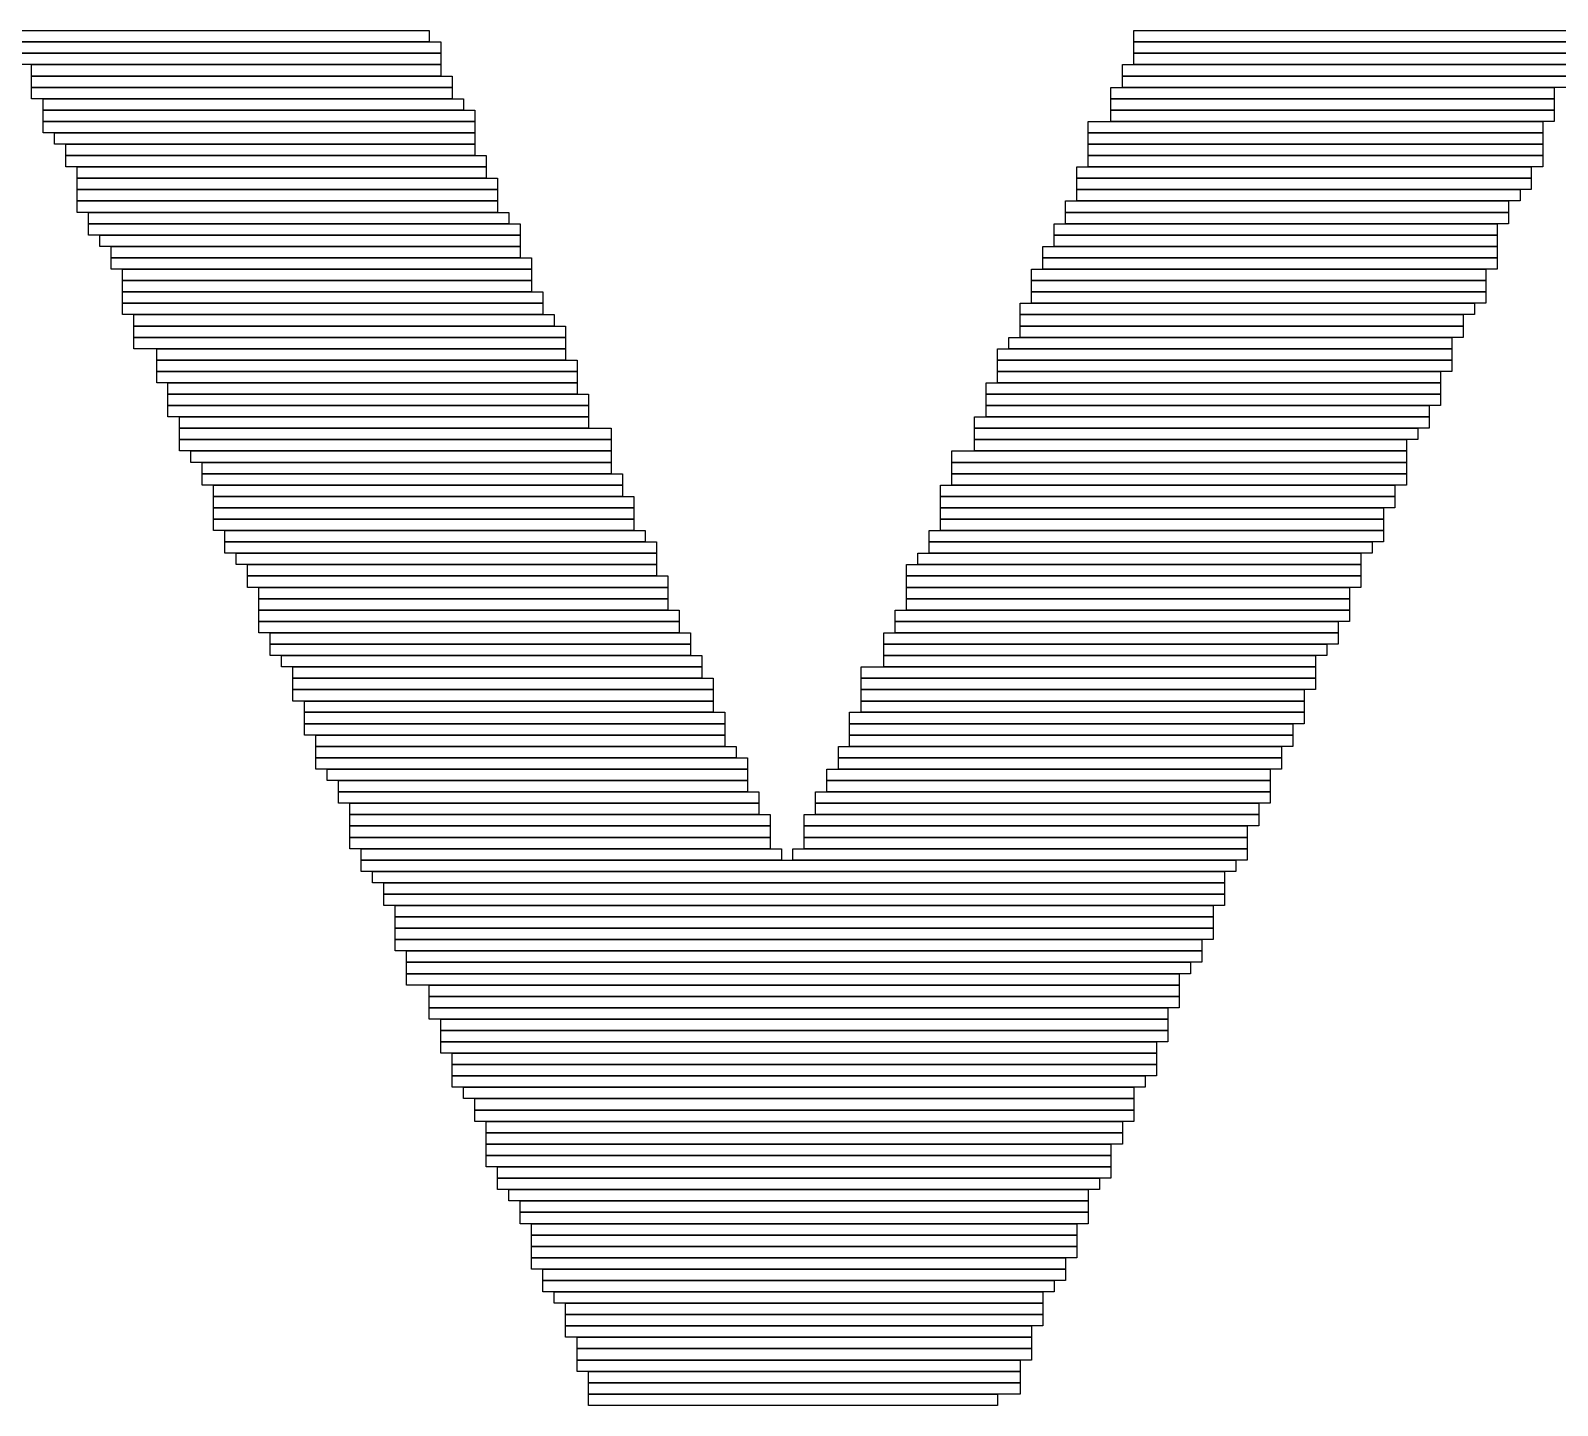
# Model space of a CAD drawing. Header units: inches. Extents: x -22 to 5433, y -38 to 5417.
# Drawn here: x 16.52 to 23.24, y -33.85 to -27.8 of the extents above; entities that cross this region are included whole.
import ezdxf

# ---------------------------------------------------------------- set-up
doc = ezdxf.new("R2010")
doc.units = ezdxf.units.IN
doc.layers.add('Bottom Overlay', color=54, linetype='Continuous')

msp = doc.modelspace()

# ---------------------------------------------------------------- linework, layer by layer
at = {"layer": 'Bottom Overlay'}
for p, q in [((16.4723, -27.7988), (18.2724, -27.7988)), ((18.2724, -27.7988), (18.2724, -27.8488)), ((21.3724, -27.8488), (21.3724, -27.7988)), ((21.3724, -27.7988), (23.3224, -27.7988)), ((18.2724, -27.8488), (16.4723, -27.8488)), ((16.4723, -27.8488), (18.3224, -27.8488)), ((18.3224, -27.8488), (18.3224, -27.8989)), ((23.3224, -27.8488), (21.3724, -27.8488)), ((21.3724, -27.8989), (21.3724, -27.8488)), ((21.3724, -27.8488), (23.3224, -27.8488)), ((16.4723, -27.8989), (18.3224, -27.8989)), ((18.3224, -27.8989), (16.4723, -27.8989)), ((18.3224, -27.9489), (16.4723, -27.9489)), ((16.5223, -27.9989), (16.5223, -27.9489)), ((16.5223, -27.9489), (18.3224, -27.9489)), ((18.3224, -27.8989), (18.3224, -27.9489)), ((18.3224, -27.9489), (18.3224, -27.9989)), ((21.3224, -27.9989), (21.3224, -27.9489)), ((21.3224, -27.9489), (23.3224, -27.9489)), ((23.3224, -27.8989), (21.3724, -27.8989)), ((21.3724, -27.9489), (21.3724, -27.8989)), ((21.3724, -27.8989), (23.3224, -27.8989)), ((23.3224, -27.9489), (21.3724, -27.9489)), ((18.3224, -27.9989), (16.5223, -27.9989)), ((16.5223, -28.049), (16.5223, -27.9989)), ((16.5223, -27.9989), (18.3725, -27.9989)), ((18.3725, -27.9989), (18.3725, -28.049)), ((23.3224, -27.9989), (21.3224, -27.9989)), ((21.3224, -28.049), (21.3224, -27.9989)), ((21.3224, -27.9989), (23.3224, -27.9989)), ((18.3725, -28.049), (16.5223, -28.049)), ((16.5223, -28.0987), (16.5223, -28.049)), ((16.5223, -28.049), (18.3725, -28.049)), ((18.3725, -28.049), (18.3725, -28.0987)), ((21.2724, -28.0987), (21.2724, -28.049)), ((21.2724, -28.049), (23.2223, -28.049)), ((23.3224, -28.049), (21.3224, -28.049)), ((23.2223, -28.049), (23.2223, -28.0987)), ((18.3725, -28.0987), (16.5223, -28.0987)), ((16.5724, -28.1488), (16.5724, -28.0987)), ((16.5724, -28.0987), (18.4225, -28.0987)), ((18.4225, -28.1488), (16.5724, -28.1488)), ((16.5724, -28.1988), (16.5724, -28.1488)), ((16.5724, -28.1488), (18.4723, -28.1488)), ((18.4225, -28.0987), (18.4225, -28.1488)), ((18.4723, -28.1488), (18.4723, -28.1988)), ((21.2724, -28.1488), (21.2724, -28.0987)), ((21.2724, -28.0987), (23.2223, -28.0987)), ((23.2223, -28.0987), (21.2724, -28.0987)), ((21.2724, -28.1988), (21.2724, -28.1488)), ((21.2724, -28.1488), (23.2223, -28.1488)), ((23.2223, -28.1488), (21.2724, -28.1488)), ((23.2223, -28.0987), (23.2223, -28.1488)), ((23.2223, -28.1488), (23.2223, -28.1988)), ((16.5724, -28.2489), (16.5724, -28.1988)), ((16.5724, -28.1988), (18.4723, -28.1988)), ((18.4723, -28.1988), (16.5724, -28.1988)), ((18.4723, -28.1988), (18.4723, -28.2489)), ((21.1723, -28.2489), (21.1723, -28.1988)), ((21.1723, -28.1988), (23.1723, -28.1988)), ((23.2223, -28.1988), (21.2724, -28.1988)), ((23.1723, -28.1988), (23.1723, -28.2489)), ((18.4723, -28.2489), (16.5724, -28.2489)), ((16.6224, -28.2989), (16.6224, -28.2489)), ((16.6224, -28.2489), (18.4723, -28.2489)), ((18.4723, -28.2489), (18.4723, -28.2989)), ((23.1723, -28.2489), (21.1723, -28.2489)), ((21.1723, -28.2989), (21.1723, -28.2489)), ((21.1723, -28.2489), (23.1723, -28.2489)), ((23.1723, -28.2489), (23.1723, -28.2989)), ((18.4723, -28.2989), (16.6224, -28.2989)), ((16.6724, -28.3489), (16.6724, -28.2989)), ((16.6724, -28.2989), (18.4723, -28.2989)), ((18.4723, -28.3489), (16.6724, -28.3489)), ((16.6724, -28.399), (16.6724, -28.3489)), ((16.6724, -28.3489), (18.5223, -28.3489)), ((18.4723, -28.2989), (18.4723, -28.3489)), ((18.5223, -28.3489), (18.5223, -28.399)), ((23.1723, -28.2989), (21.1723, -28.2989)), ((21.1723, -28.3489), (21.1723, -28.2989)), ((21.1723, -28.2989), (23.1723, -28.2989)), ((23.1723, -28.3489), (21.1723, -28.3489)), ((21.1723, -28.399), (21.1723, -28.3489)), ((21.1723, -28.3489), (23.1723, -28.3489)), ((23.1723, -28.2989), (23.1723, -28.3489)), ((23.1723, -28.3489), (23.1723, -28.399)), ((18.5223, -28.399), (16.6724, -28.399)), ((16.7225, -28.4488), (16.7225, -28.399)), ((16.7225, -28.399), (18.5223, -28.399)), ((18.5223, -28.399), (18.5223, -28.4488)), ((21.1223, -28.4488), (21.1223, -28.399)), ((21.1223, -28.399), (23.1223, -28.399)), ((23.1723, -28.399), (21.1723, -28.399)), ((23.1223, -28.399), (23.1223, -28.4488)), ((18.5223, -28.4488), (16.7225, -28.4488)), ((16.7225, -28.4988), (16.7225, -28.4488)), ((16.7225, -28.4488), (18.5724, -28.4488)), ((18.5724, -28.4488), (18.5724, -28.4988)), ((23.1223, -28.4488), (21.1223, -28.4488)), ((21.1223, -28.4988), (21.1223, -28.4488)), ((21.1223, -28.4488), (23.1223, -28.4488)), ((23.1223, -28.4488), (23.1223, -28.4988)), ((18.5724, -28.4988), (16.7225, -28.4988)), ((16.7225, -28.5488), (16.7225, -28.4988)), ((16.7225, -28.4988), (18.5724, -28.4988)), ((18.5724, -28.5488), (16.7225, -28.5488)), ((16.7225, -28.5989), (16.7225, -28.5488)), ((16.7225, -28.5488), (18.5724, -28.5488)), ((18.5724, -28.4988), (18.5724, -28.5488)), ((18.5724, -28.5488), (18.5724, -28.5989)), ((21.0725, -28.5989), (21.0725, -28.5488)), ((21.0725, -28.5488), (23.0224, -28.5488)), ((23.1223, -28.4988), (21.1223, -28.4988)), ((21.1223, -28.5488), (21.1223, -28.4988)), ((21.1223, -28.4988), (23.0725, -28.4988)), ((23.0725, -28.5488), (21.1223, -28.5488)), ((23.0224, -28.5488), (23.0224, -28.5989)), ((23.0725, -28.4988), (23.0725, -28.5488)), ((18.5724, -28.5989), (16.7225, -28.5989)), ((16.7723, -28.6489), (16.7723, -28.5989)), ((16.7723, -28.5989), (18.6224, -28.5989)), ((18.6224, -28.5989), (18.6224, -28.6489)), ((23.0224, -28.5989), (21.0725, -28.5989)), ((21.0725, -28.6489), (21.0725, -28.5989)), ((21.0725, -28.5989), (23.0224, -28.5989)), ((23.0224, -28.5989), (23.0224, -28.6489)), ((18.6224, -28.6489), (16.7723, -28.6489)), ((16.7723, -28.699), (16.7723, -28.6489)), ((16.7723, -28.6489), (18.6724, -28.6489)), ((18.6724, -28.6489), (18.6724, -28.699)), ((21.0224, -28.699), (21.0224, -28.6489)), ((21.0224, -28.6489), (22.9724, -28.6489)), ((23.0224, -28.6489), (21.0725, -28.6489)), ((22.9724, -28.6489), (22.9724, -28.699)), ((18.6724, -28.699), (16.7723, -28.699)), ((16.8223, -28.749), (16.8223, -28.699)), ((16.8223, -28.699), (18.6724, -28.699)), ((18.6724, -28.749), (16.8223, -28.749)), ((16.8723, -28.7988), (16.8723, -28.749)), ((16.8723, -28.749), (18.6724, -28.749)), ((18.6724, -28.699), (18.6724, -28.749)), ((18.6724, -28.749), (18.6724, -28.7988)), ((20.9724, -28.7988), (20.9724, -28.749)), ((20.9724, -28.749), (22.9724, -28.749)), ((21.0224, -28.749), (21.0224, -28.699)), ((21.0224, -28.699), (22.9724, -28.699)), ((22.9724, -28.699), (21.0224, -28.699)), ((22.9724, -28.749), (21.0224, -28.749)), ((22.9724, -28.699), (22.9724, -28.749)), ((22.9724, -28.749), (22.9724, -28.7988)), ((18.6724, -28.7988), (16.8723, -28.7988)), ((16.8723, -28.8488), (16.8723, -28.7988)), ((16.8723, -28.7988), (18.7225, -28.7988)), ((18.7225, -28.7988), (18.7225, -28.8488)), ((22.9724, -28.7988), (20.9724, -28.7988)), ((20.9724, -28.8488), (20.9724, -28.7988)), ((20.9724, -28.7988), (22.9724, -28.7988)), ((22.9724, -28.7988), (22.9724, -28.8488)), ((18.7225, -28.8488), (16.8723, -28.8488)), ((16.9224, -28.8988), (16.9224, -28.8488)), ((16.9224, -28.8488), (18.7225, -28.8488)), ((18.7225, -28.8488), (18.7225, -28.8988)), ((20.9224, -28.8988), (20.9224, -28.8488)), ((20.9224, -28.8488), (22.9224, -28.8488)), ((22.9724, -28.8488), (20.9724, -28.8488)), ((22.9224, -28.8488), (22.9224, -28.8988)), ((18.7225, -28.8988), (16.9224, -28.8988)), ((16.9224, -28.9489), (16.9224, -28.8988)), ((16.9224, -28.8988), (18.7225, -28.8988)), ((18.7225, -28.9489), (16.9224, -28.9489)), ((16.9224, -28.9989), (16.9224, -28.9489)), ((16.9224, -28.9489), (18.7725, -28.9489)), ((18.7225, -28.8988), (18.7225, -28.9489)), ((18.7725, -28.9489), (18.7725, -28.9989)), ((20.9224, -28.9489), (20.9224, -28.8988)), ((20.9224, -28.8988), (22.9224, -28.8988)), ((22.9224, -28.8988), (20.9224, -28.8988)), ((22.9224, -28.9489), (20.9224, -28.9489)), ((20.9224, -28.9989), (20.9224, -28.9489)), ((20.9224, -28.9489), (22.9224, -28.9489)), ((22.9224, -28.8988), (22.9224, -28.9489)), ((22.9224, -28.9489), (22.9224, -28.9989)), ((18.7725, -28.9989), (16.9224, -28.9989)), ((16.9224, -29.049), (16.9224, -28.9989)), ((16.9224, -28.9989), (18.7725, -28.9989)), ((18.7725, -28.9989), (18.7725, -29.049)), ((20.8723, -29.049), (20.8723, -28.9989)), ((20.8723, -28.9989), (22.8723, -28.9989)), ((22.9224, -28.9989), (20.9224, -28.9989)), ((22.8723, -28.9989), (22.8723, -29.049)), ((18.7725, -29.049), (16.9224, -29.049)), ((16.9724, -29.099), (16.9724, -29.049)), ((16.9724, -29.049), (18.8223, -29.049)), ((18.8223, -29.049), (18.8223, -29.099)), ((22.8723, -29.049), (20.8723, -29.049)), ((20.8723, -29.099), (20.8723, -29.049)), ((20.8723, -29.049), (22.8223, -29.049)), ((22.8223, -29.049), (22.8223, -29.099)), ((16.9724, -29.1488), (16.9724, -29.099)), ((16.9724, -29.099), (18.8723, -29.099)), ((18.8223, -29.099), (16.9724, -29.099)), ((18.8723, -29.1488), (16.9724, -29.1488)), ((16.9724, -29.1988), (16.9724, -29.1488)), ((16.9724, -29.1488), (18.8723, -29.1488)), ((18.8723, -29.099), (18.8723, -29.1488)), ((18.8723, -29.1488), (18.8723, -29.1988)), ((20.8223, -29.1988), (20.8223, -29.1488)), ((20.8223, -29.1488), (22.7725, -29.1488)), ((22.8223, -29.099), (20.8723, -29.099)), ((20.8723, -29.1488), (20.8723, -29.099)), ((20.8723, -29.099), (22.8223, -29.099)), ((22.8223, -29.1488), (20.8723, -29.1488)), ((22.7725, -29.1488), (22.7725, -29.1988)), ((22.8223, -29.099), (22.8223, -29.1488)), ((18.8723, -29.1988), (16.9724, -29.1988)), ((17.0725, -29.2489), (17.0725, -29.1988)), ((17.0725, -29.1988), (18.8723, -29.1988)), ((18.8723, -29.1988), (18.8723, -29.2489)), ((20.7725, -29.2489), (20.7725, -29.1988)), ((20.7725, -29.1988), (22.7725, -29.1988)), ((22.7725, -29.1988), (20.8223, -29.1988)), ((22.7725, -29.1988), (22.7725, -29.2489)), ((17.0725, -29.2989), (17.0725, -29.2489)), ((17.0725, -29.2489), (18.9224, -29.2489)), ((18.8723, -29.2489), (17.0725, -29.2489)), ((18.9224, -29.2989), (17.0725, -29.2989)), ((17.0725, -29.3489), (17.0725, -29.2989)), ((17.0725, -29.2989), (18.9224, -29.2989)), ((18.9224, -29.2489), (18.9224, -29.2989)), ((18.9224, -29.2989), (18.9224, -29.3489)), ((20.7725, -29.2989), (20.7725, -29.2489)), ((20.7725, -29.2489), (22.7725, -29.2489)), ((22.7725, -29.2489), (20.7725, -29.2489)), ((22.7725, -29.2989), (20.7725, -29.2989)), ((20.7725, -29.3489), (20.7725, -29.2989)), ((20.7725, -29.2989), (22.7225, -29.2989)), ((22.7225, -29.2989), (22.7225, -29.3489)), ((22.7725, -29.2489), (22.7725, -29.2989)), ((18.9224, -29.3489), (17.0725, -29.3489)), ((17.1223, -29.399), (17.1223, -29.3489)), ((17.1223, -29.3489), (18.9224, -29.3489)), ((18.9224, -29.3489), (18.9224, -29.399)), ((20.7225, -29.399), (20.7225, -29.3489)), ((20.7225, -29.3489), (22.7225, -29.3489)), ((22.7225, -29.3489), (20.7725, -29.3489)), ((22.7225, -29.3489), (22.7225, -29.399)), ((17.1223, -29.4488), (17.1223, -29.399)), ((17.1223, -29.399), (18.9724, -29.399)), ((18.9224, -29.399), (17.1223, -29.399)), ((18.9724, -29.399), (18.9724, -29.4488)), ((22.7225, -29.399), (20.7225, -29.399)), ((20.7225, -29.4488), (20.7225, -29.399)), ((20.7225, -29.399), (22.7225, -29.399)), ((22.7225, -29.399), (22.7225, -29.4488)), ((18.9724, -29.4488), (17.1223, -29.4488)), ((17.1223, -29.4988), (17.1223, -29.4488)), ((17.1223, -29.4488), (18.9724, -29.4488)), ((18.9724, -29.4988), (17.1223, -29.4988)), ((17.1723, -29.5488), (17.1723, -29.4988)), ((17.1723, -29.4988), (18.9724, -29.4988)), ((18.9724, -29.4488), (18.9724, -29.4988)), ((18.9724, -29.4988), (18.9724, -29.5488)), ((20.6724, -29.5488), (20.6724, -29.4988)), ((20.6724, -29.4988), (22.6724, -29.4988)), ((22.7225, -29.4488), (20.7225, -29.4488)), ((20.7225, -29.4988), (20.7225, -29.4488)), ((20.7225, -29.4488), (22.6724, -29.4488)), ((22.6724, -29.4988), (20.7225, -29.4988)), ((22.6724, -29.4488), (22.6724, -29.4988)), ((22.6724, -29.4988), (22.6724, -29.5488)), ((18.9724, -29.5488), (17.1723, -29.5488)), ((17.1723, -29.5989), (17.1723, -29.5488)), ((17.1723, -29.5488), (19.0725, -29.5488)), ((19.0725, -29.5488), (19.0725, -29.5989)), ((22.6724, -29.5488), (20.6724, -29.5488)), ((20.6724, -29.5989), (20.6724, -29.5488)), ((20.6724, -29.5488), (22.6224, -29.5488)), ((22.6224, -29.5488), (22.6224, -29.5989)), ((17.1723, -29.6489), (17.1723, -29.5989)), ((17.1723, -29.5989), (19.0725, -29.5989)), ((19.0725, -29.5989), (17.1723, -29.5989)), ((19.0725, -29.5989), (19.0725, -29.6489)), ((20.6724, -29.6489), (20.6724, -29.5989)), ((20.6724, -29.5989), (22.5723, -29.5989)), ((22.6224, -29.5989), (20.6724, -29.5989)), ((22.5723, -29.5989), (22.5723, -29.6489)), ((19.0725, -29.6489), (17.1723, -29.6489)), ((17.2223, -29.6989), (17.2223, -29.6489)), ((17.2223, -29.6489), (19.0725, -29.6489)), ((19.0725, -29.6989), (17.2223, -29.6989)), ((17.2724, -29.749), (17.2724, -29.6989)), ((17.2724, -29.6989), (19.0725, -29.6989)), ((19.0725, -29.6489), (19.0725, -29.6989)), ((19.0725, -29.6989), (19.0725, -29.749)), ((20.5723, -29.6989), (20.5723, -29.6489)), ((20.5723, -29.6489), (22.5723, -29.6489)), ((22.5723, -29.6989), (20.5723, -29.6989)), ((20.5723, -29.749), (20.5723, -29.6989)), ((20.5723, -29.6989), (22.5723, -29.6989)), ((22.5723, -29.6489), (20.6724, -29.6489)), ((22.5723, -29.6489), (22.5723, -29.6989)), ((22.5723, -29.6989), (22.5723, -29.749)), ((17.2724, -29.7988), (17.2724, -29.749)), ((17.2724, -29.749), (19.1223, -29.749)), ((19.0725, -29.749), (17.2724, -29.749)), ((19.1223, -29.749), (19.1223, -29.7988)), ((20.5723, -29.7988), (20.5723, -29.749)), ((20.5723, -29.749), (22.5723, -29.749)), ((22.5723, -29.749), (20.5723, -29.749)), ((22.5723, -29.749), (22.5723, -29.7988)), ((19.1223, -29.7988), (17.2724, -29.7988)), ((17.3224, -29.8488), (17.3224, -29.7988)), ((17.3224, -29.7988), (19.1223, -29.7988)), ((19.1223, -29.7988), (19.1223, -29.8488)), ((20.5223, -29.8488), (20.5223, -29.7988)), ((20.5223, -29.7988), (22.5223, -29.7988)), ((22.5723, -29.7988), (20.5723, -29.7988)), ((22.5223, -29.7988), (22.5223, -29.8488)), ((19.1223, -29.8488), (17.3224, -29.8488)), ((17.3224, -29.8988), (17.3224, -29.8488)), ((17.3224, -29.8488), (19.1723, -29.8488)), ((17.3224, -29.9489), (17.3224, -29.8988)), ((17.3224, -29.8988), (19.1723, -29.8988)), ((19.1723, -29.8988), (17.3224, -29.8988)), ((19.1723, -29.8488), (19.1723, -29.8988)), ((19.1723, -29.8988), (19.1723, -29.9489)), ((20.5223, -29.8988), (20.5223, -29.8488)), ((20.5223, -29.8488), (22.5223, -29.8488)), ((22.5223, -29.8488), (20.5223, -29.8488)), ((22.5223, -29.8988), (20.5223, -29.8988)), ((20.5223, -29.9489), (20.5223, -29.8988)), ((20.5223, -29.8988), (22.4723, -29.8988)), ((22.4723, -29.8988), (22.4723, -29.9489)), ((22.5223, -29.8488), (22.5223, -29.8988)), ((19.1723, -29.9489), (17.3224, -29.9489)), ((17.3224, -29.9989), (17.3224, -29.9489)), ((17.3224, -29.9489), (19.1723, -29.9489)), ((19.1723, -29.9489), (19.1723, -29.9989)), ((22.4723, -29.9489), (20.5223, -29.9489)), ((20.5223, -29.9989), (20.5223, -29.9489)), ((20.5223, -29.9489), (22.4723, -29.9489)), ((22.4723, -29.9489), (22.4723, -29.9989)), ((19.1723, -29.9989), (17.3224, -29.9989)), ((17.3725, -30.049), (17.3725, -29.9989)), ((17.3725, -29.9989), (19.2223, -29.9989)), ((19.2223, -29.9989), (19.2223, -30.049)), ((20.4723, -30.049), (20.4723, -29.9989)), ((20.4723, -29.9989), (22.4723, -29.9989)), ((22.4723, -29.9989), (20.5223, -29.9989)), ((22.4723, -29.9989), (22.4723, -30.049)), ((19.2223, -30.049), (17.3725, -30.049)), ((17.3725, -30.099), (17.3725, -30.049)), ((17.3725, -30.049), (19.2724, -30.049)), ((19.2724, -30.099), (17.3725, -30.099)), ((17.4225, -30.1488), (17.4225, -30.099)), ((17.4225, -30.099), (19.2724, -30.099)), ((19.2724, -30.049), (19.2724, -30.099)), ((19.2724, -30.099), (19.2724, -30.1488)), ((20.4225, -30.1488), (20.4225, -30.099)), ((20.4225, -30.099), (22.3724, -30.099)), ((22.4723, -30.049), (20.4723, -30.049)), ((20.4723, -30.099), (20.4723, -30.049)), ((20.4723, -30.049), (22.4225, -30.049)), ((22.4225, -30.099), (20.4723, -30.099)), ((22.3724, -30.099), (22.3724, -30.1488)), ((22.4225, -30.049), (22.4225, -30.099)), ((19.2724, -30.1488), (17.4225, -30.1488)), ((17.4723, -30.1988), (17.4723, -30.1488)), ((17.4723, -30.1488), (19.2724, -30.1488)), ((19.2724, -30.1488), (19.2724, -30.1988)), ((20.3725, -30.1988), (20.3725, -30.1488)), ((20.3725, -30.1488), (22.3724, -30.1488)), ((22.3724, -30.1488), (20.4225, -30.1488)), ((22.3724, -30.1488), (22.3724, -30.1988)), ((19.2724, -30.1988), (17.4723, -30.1988)), ((17.4723, -30.2489), (17.4723, -30.1988)), ((17.4723, -30.1988), (19.3224, -30.1988)), ((19.3224, -30.1988), (19.3224, -30.2489)), ((20.3725, -30.2489), (20.3725, -30.1988)), ((20.3725, -30.1988), (22.3724, -30.1988)), ((22.3724, -30.1988), (20.3725, -30.1988)), ((22.3724, -30.1988), (22.3724, -30.2489)), ((19.3224, -30.2489), (17.4723, -30.2489)), ((17.5223, -30.2989), (17.5223, -30.2489)), ((17.5223, -30.2489), (19.3224, -30.2489)), ((17.5223, -30.3489), (17.5223, -30.2989)), ((17.5223, -30.2989), (19.3224, -30.2989)), ((19.3224, -30.2989), (17.5223, -30.2989)), ((19.3224, -30.2489), (19.3224, -30.2989)), ((19.3224, -30.2989), (19.3224, -30.3489)), ((22.3724, -30.2489), (20.3725, -30.2489)), ((20.3725, -30.2989), (20.3725, -30.2489)), ((20.3725, -30.2489), (22.3224, -30.2489)), ((22.3224, -30.2989), (20.3725, -30.2989)), ((20.3725, -30.3489), (20.3725, -30.2989)), ((20.3725, -30.2989), (22.3224, -30.2989)), ((22.3224, -30.2489), (22.3224, -30.2989)), ((22.3224, -30.2989), (22.3224, -30.3489)), ((19.3224, -30.3489), (17.5223, -30.3489)), ((17.5223, -30.399), (17.5223, -30.3489)), ((17.5223, -30.3489), (19.3725, -30.3489)), ((19.3725, -30.3489), (19.3725, -30.399)), ((20.3224, -30.399), (20.3224, -30.3489)), ((20.3224, -30.3489), (22.3224, -30.3489)), ((22.3224, -30.3489), (20.3725, -30.3489)), ((22.3224, -30.3489), (22.3224, -30.399)), ((19.3725, -30.399), (17.5223, -30.399)), ((17.5223, -30.4488), (17.5223, -30.399)), ((17.5223, -30.399), (19.3725, -30.399)), ((19.3725, -30.399), (19.3725, -30.4488)), ((22.3224, -30.399), (20.3224, -30.399)), ((20.3224, -30.4488), (20.3224, -30.399)), ((20.3224, -30.399), (22.2724, -30.399)), ((22.2724, -30.399), (22.2724, -30.4488)), ((19.3725, -30.4488), (17.5223, -30.4488)), ((17.5724, -30.4988), (17.5724, -30.4488)), ((17.5724, -30.4488), (19.4225, -30.4488)), ((19.4225, -30.4988), (17.5724, -30.4988)), ((17.5724, -30.5488), (17.5724, -30.4988)), ((17.5724, -30.4988), (19.4225, -30.4988)), ((19.4225, -30.4488), (19.4225, -30.4988)), ((19.4225, -30.4988), (19.4225, -30.5488)), ((20.2724, -30.4988), (20.2724, -30.4488)), ((20.2724, -30.4488), (22.2724, -30.4488)), ((22.2724, -30.4988), (20.2724, -30.4988)), ((20.2724, -30.5488), (20.2724, -30.4988)), ((20.2724, -30.4988), (22.2223, -30.4988)), ((22.2724, -30.4488), (20.3224, -30.4488)), ((22.2223, -30.4988), (22.2223, -30.5488)), ((22.2724, -30.4488), (22.2724, -30.4988)), ((19.4225, -30.5488), (17.5724, -30.5488)), ((17.6224, -30.5989), (17.6224, -30.5488)), ((17.6224, -30.5488), (19.4723, -30.5488)), ((19.4723, -30.5488), (19.4723, -30.5989)), ((20.2724, -30.5989), (20.2724, -30.5488)), ((20.2724, -30.5488), (22.1723, -30.5488)), ((22.2223, -30.5488), (20.2724, -30.5488)), ((22.1723, -30.5488), (22.1723, -30.5989)), ((19.4723, -30.5989), (17.6224, -30.5989)), ((17.6724, -30.6489), (17.6724, -30.5989)), ((17.6724, -30.5989), (19.4723, -30.5989)), ((19.4723, -30.5989), (19.4723, -30.6489)), ((20.1723, -30.6489), (20.1723, -30.5989)), ((20.1723, -30.5989), (22.1723, -30.5989)), ((22.1723, -30.5989), (20.2724, -30.5989)), ((22.1723, -30.5989), (22.1723, -30.6489)), ((19.4723, -30.6489), (17.6724, -30.6489)), ((17.6724, -30.6989), (17.6724, -30.6489)), ((17.6724, -30.6489), (19.5223, -30.6489)), ((19.5223, -30.6989), (17.6724, -30.6989)), ((17.6724, -30.749), (17.6724, -30.6989)), ((17.6724, -30.6989), (19.5223, -30.6989)), ((19.5223, -30.6489), (19.5223, -30.6989)), ((19.5223, -30.6989), (19.5223, -30.749)), ((20.1723, -30.6989), (20.1723, -30.6489)), ((20.1723, -30.6489), (22.1723, -30.6489)), ((22.1723, -30.6489), (20.1723, -30.6489)), ((22.1723, -30.6989), (20.1723, -30.6989)), ((20.1723, -30.749), (20.1723, -30.6989)), ((20.1723, -30.6989), (22.1223, -30.6989)), ((22.1223, -30.6989), (22.1223, -30.749)), ((22.1723, -30.6489), (22.1723, -30.6989)), ((19.5223, -30.749), (17.6724, -30.749)), ((17.7225, -30.7988), (17.7225, -30.749)), ((17.7225, -30.749), (19.5223, -30.749)), ((19.5223, -30.749), (19.5223, -30.7988)), ((22.1223, -30.749), (20.1723, -30.749)), ((20.1723, -30.7988), (20.1723, -30.749)), ((20.1723, -30.749), (22.1223, -30.749)), ((22.1223, -30.749), (22.1223, -30.7988)), ((19.5223, -30.7988), (17.7225, -30.7988)), ((17.7225, -30.8488), (17.7225, -30.7988)), ((17.7225, -30.7988), (19.5724, -30.7988)), ((19.5724, -30.7988), (19.5724, -30.8488)), ((20.1223, -30.8488), (20.1223, -30.7988)), ((20.1223, -30.7988), (22.1223, -30.7988)), ((22.1223, -30.7988), (20.1723, -30.7988)), ((22.1223, -30.7988), (22.1223, -30.8488)), ((17.7225, -30.8988), (17.7225, -30.8488)), ((17.7225, -30.8488), (19.5724, -30.8488)), ((19.5724, -30.8488), (17.7225, -30.8488)), ((19.5724, -30.8988), (17.7225, -30.8988)), ((17.7725, -30.9489), (17.7725, -30.8988)), ((17.7725, -30.8988), (19.5724, -30.8988)), ((19.5724, -30.8488), (19.5724, -30.8988)), ((19.5724, -30.8988), (19.5724, -30.9489)), ((20.1223, -30.8988), (20.1223, -30.8488)), ((20.1223, -30.8488), (22.0725, -30.8488)), ((22.1223, -30.8488), (20.1223, -30.8488)), ((20.1223, -30.9489), (20.1223, -30.8988)), ((20.1223, -30.8988), (22.0725, -30.8988)), ((22.0725, -30.8988), (20.1223, -30.8988)), ((22.0725, -30.8488), (22.0725, -30.8988)), ((22.0725, -30.8988), (22.0725, -30.9489)), ((17.7725, -30.9989), (17.7725, -30.9489)), ((17.7725, -30.9489), (19.6224, -30.9489)), ((19.5724, -30.9489), (17.7725, -30.9489)), ((19.6224, -30.9489), (19.6224, -30.9989)), ((20.0725, -30.9989), (20.0725, -30.9489)), ((20.0725, -30.9489), (22.0224, -30.9489)), ((22.0725, -30.9489), (20.1223, -30.9489)), ((22.0224, -30.9489), (22.0224, -30.9989)), ((19.6224, -30.9989), (17.7725, -30.9989)), ((17.7725, -31.049), (17.7725, -30.9989)), ((17.7725, -30.9989), (19.6724, -30.9989)), ((19.6724, -30.9989), (19.6724, -31.049)), ((22.0224, -30.9989), (20.0725, -30.9989)), ((20.0725, -31.049), (20.0725, -30.9989)), ((20.0725, -30.9989), (22.0224, -30.9989)), ((22.0224, -30.9989), (22.0224, -31.049)), ((19.6724, -31.049), (17.7725, -31.049)), ((17.8223, -31.099), (17.8223, -31.049)), ((17.8223, -31.049), (19.6724, -31.049)), ((19.6724, -31.099), (17.8223, -31.099)), ((17.8723, -31.1488), (17.8723, -31.099)), ((17.8723, -31.099), (19.6724, -31.099)), ((19.6724, -31.049), (19.6724, -31.099)), ((19.6724, -31.099), (19.6724, -31.1488)), ((20.0224, -31.099), (20.0224, -31.049)), ((20.0224, -31.049), (21.9724, -31.049)), ((21.9724, -31.099), (20.0224, -31.099)), ((20.0224, -31.1488), (20.0224, -31.099)), ((20.0224, -31.099), (21.9724, -31.099)), ((22.0224, -31.049), (20.0725, -31.049)), ((21.9724, -31.049), (21.9724, -31.099)), ((21.9724, -31.099), (21.9724, -31.1488)), ((17.8723, -31.1988), (17.8723, -31.1488)), ((17.8723, -31.1488), (19.7225, -31.1488)), ((19.6724, -31.1488), (17.8723, -31.1488)), ((19.7225, -31.1488), (19.7225, -31.1988)), ((19.9724, -31.1988), (19.9724, -31.1488)), ((19.9724, -31.1488), (21.9724, -31.1488)), ((21.9724, -31.1488), (20.0224, -31.1488)), ((21.9724, -31.1488), (21.9724, -31.1988)), ((19.7225, -31.1988), (17.8723, -31.1988)), ((17.9224, -31.2489), (17.9224, -31.1988)), ((17.9224, -31.1988), (19.7225, -31.1988)), ((19.7225, -31.1988), (19.7225, -31.2489)), ((19.9724, -31.2489), (19.9724, -31.1988)), ((19.9724, -31.1988), (21.9224, -31.1988)), ((21.9724, -31.1988), (19.9724, -31.1988)), ((21.9224, -31.1988), (21.9224, -31.2489)), ((19.7225, -31.2489), (17.9224, -31.2489)), ((17.9224, -31.2989), (17.9224, -31.2489)), ((17.9224, -31.2489), (19.7725, -31.2489)), ((17.9224, -31.3489), (17.9224, -31.2989)), ((17.9224, -31.2989), (19.7725, -31.2989)), ((19.7725, -31.2989), (17.9224, -31.2989)), ((19.7725, -31.2489), (19.7725, -31.2989)), ((19.7725, -31.2989), (19.7725, -31.3489)), ((19.9224, -31.2989), (19.9224, -31.2489)), ((19.9224, -31.2489), (21.9224, -31.2489)), ((19.9224, -31.3489), (19.9224, -31.2989)), ((19.9224, -31.2989), (21.8723, -31.2989)), ((21.9224, -31.2989), (19.9224, -31.2989)), ((21.9224, -31.2489), (19.9724, -31.2489)), ((21.8723, -31.2989), (21.8723, -31.3489)), ((21.9224, -31.2489), (21.9224, -31.2989)), ((19.7725, -31.3489), (17.9224, -31.3489)), ((17.9224, -31.399), (17.9224, -31.3489)), ((17.9224, -31.3489), (19.7725, -31.3489)), ((19.7725, -31.3489), (19.7725, -31.399)), ((21.8723, -31.3489), (19.9224, -31.3489)), ((19.9224, -31.399), (19.9224, -31.3489)), ((19.9224, -31.3489), (21.8723, -31.3489)), ((21.8723, -31.3489), (21.8723, -31.399)), ((19.7725, -31.399), (17.9224, -31.399)), ((17.9724, -31.4488), (17.9724, -31.399)), ((17.9724, -31.399), (19.8223, -31.399)), ((19.8223, -31.4488), (17.9724, -31.4488)), ((17.9724, -31.4988), (17.9724, -31.4488)), ((17.9724, -31.4488), (21.8223, -31.4488)), ((19.8223, -31.399), (19.8223, -31.4488)), ((19.8723, -31.4488), (19.8723, -31.399)), ((19.8723, -31.399), (21.8723, -31.399)), ((21.8723, -31.4488), (19.8723, -31.4488)), ((21.8723, -31.399), (19.9224, -31.399)), ((21.8223, -31.4488), (21.8223, -31.4988)), ((21.8723, -31.399), (21.8723, -31.4488)), ((21.8223, -31.4988), (17.9724, -31.4988)), ((18.0224, -31.5488), (18.0224, -31.4988)), ((18.0224, -31.4988), (21.7725, -31.4988)), ((21.7725, -31.4988), (21.7725, -31.5488)), ((21.7725, -31.5488), (18.0224, -31.5488)), ((18.0725, -31.5989), (18.0725, -31.5488)), ((18.0725, -31.5488), (21.7725, -31.5488)), ((21.7725, -31.5488), (21.7725, -31.5989)), ((21.7725, -31.5989), (18.0725, -31.5989)), ((18.0725, -31.6489), (18.0725, -31.5989)), ((18.0725, -31.5989), (21.7725, -31.5989)), ((21.7725, -31.6489), (18.0725, -31.6489)), ((18.1223, -31.6989), (18.1223, -31.6489)), ((18.1223, -31.6489), (21.7225, -31.6489)), ((21.7225, -31.6489), (21.7225, -31.6989)), ((21.7725, -31.5989), (21.7725, -31.6489)), ((21.7225, -31.6989), (18.1223, -31.6989)), ((18.1223, -31.749), (18.1223, -31.6989)), ((18.1223, -31.6989), (21.7225, -31.6989)), ((21.7225, -31.6989), (21.7225, -31.749)), ((21.7225, -31.749), (18.1223, -31.749)), ((18.1223, -31.7988), (18.1223, -31.749)), ((18.1223, -31.749), (21.7225, -31.749)), ((21.7225, -31.749), (21.7225, -31.7988)), ((18.1223, -31.8488), (18.1223, -31.7988)), ((18.1223, -31.7988), (21.6724, -31.7988)), ((21.7225, -31.7988), (18.1223, -31.7988)), ((21.6724, -31.8488), (18.1223, -31.8488)), ((18.1723, -31.8988), (18.1723, -31.8488)), ((18.1723, -31.8488), (21.6724, -31.8488)), ((21.6724, -31.7988), (21.6724, -31.8488)), ((21.6724, -31.8488), (21.6724, -31.8988)), ((21.6724, -31.8988), (18.1723, -31.8988)), ((18.1723, -31.9489), (18.1723, -31.8988)), ((18.1723, -31.8988), (21.6224, -31.8988)), ((21.6224, -31.8988), (21.6224, -31.9489)), ((18.1723, -31.9989), (18.1723, -31.9489)), ((18.1723, -31.9489), (21.5723, -31.9489)), ((21.6224, -31.9489), (18.1723, -31.9489)), ((21.5723, -31.9489), (21.5723, -31.9989)), ((21.5723, -31.9989), (18.1723, -31.9989)), ((18.2724, -32.049), (18.2724, -31.9989)), ((18.2724, -31.9989), (21.5723, -31.9989)), ((21.5723, -32.049), (18.2724, -32.049)), ((18.2724, -32.099), (18.2724, -32.049)), ((18.2724, -32.049), (21.5723, -32.049)), ((21.5723, -31.9989), (21.5723, -32.049)), ((21.5723, -32.049), (21.5723, -32.099)), ((18.2724, -32.1488), (18.2724, -32.099)), ((18.2724, -32.099), (21.5223, -32.099)), ((21.5723, -32.099), (18.2724, -32.099)), ((21.5223, -32.099), (21.5223, -32.1488)), ((21.5223, -32.1488), (18.2724, -32.1488)), ((18.3224, -32.1988), (18.3224, -32.1488)), ((18.3224, -32.1488), (21.5223, -32.1488)), ((21.5223, -32.1488), (21.5223, -32.1988)), ((18.3224, -32.2489), (18.3224, -32.1988)), ((18.3224, -32.1988), (21.5223, -32.1988)), ((21.5223, -32.1988), (18.3224, -32.1988)), ((21.5223, -32.2489), (18.3224, -32.2489)), ((18.3224, -32.2989), (18.3224, -32.2489)), ((18.3224, -32.2489), (21.4723, -32.2489)), ((21.4723, -32.2489), (21.4723, -32.2989)), ((21.5223, -32.1988), (21.5223, -32.2489)), ((21.4723, -32.2989), (18.3224, -32.2989)), ((18.3725, -32.3489), (18.3725, -32.2989)), ((18.3725, -32.2989), (21.4723, -32.2989)), ((21.4723, -32.2989), (21.4723, -32.3489)), ((21.4723, -32.3489), (18.3725, -32.3489)), ((18.3725, -32.399), (18.3725, -32.3489)), ((18.3725, -32.3489), (21.4723, -32.3489)), ((21.4723, -32.3489), (21.4723, -32.399)), ((18.3725, -32.4488), (18.3725, -32.399)), ((18.3725, -32.399), (21.4225, -32.399)), ((21.4723, -32.399), (18.3725, -32.399)), ((21.4225, -32.4488), (18.3725, -32.4488)), ((18.4225, -32.4988), (18.4225, -32.4488)), ((18.4225, -32.4488), (21.3724, -32.4488)), ((21.3724, -32.4488), (21.3724, -32.4988)), ((21.4225, -32.399), (21.4225, -32.4488)), ((21.3724, -32.4988), (18.4225, -32.4988)), ((18.4723, -32.5488), (18.4723, -32.4988)), ((18.4723, -32.4988), (21.3724, -32.4988)), ((21.3724, -32.4988), (21.3724, -32.5488)), ((18.4723, -32.5989), (18.4723, -32.5488)), ((18.4723, -32.5488), (21.3724, -32.5488)), ((21.3724, -32.5488), (18.4723, -32.5488)), ((21.3724, -32.5488), (21.3724, -32.5989)), ((21.3724, -32.5989), (18.4723, -32.5989)), ((18.5223, -32.6489), (18.5223, -32.5989)), ((18.5223, -32.5989), (21.3224, -32.5989)), ((18.5223, -32.6989), (18.5223, -32.6489)), ((18.5223, -32.6489), (21.3224, -32.6489)), ((21.3224, -32.6489), (18.5223, -32.6489)), ((21.3224, -32.5989), (21.3224, -32.6489)), ((21.3224, -32.6489), (21.3224, -32.6989)), ((18.5223, -32.749), (18.5223, -32.6989)), ((18.5223, -32.6989), (21.2724, -32.6989)), ((21.3224, -32.6989), (18.5223, -32.6989)), ((21.2724, -32.6989), (21.2724, -32.749)), ((18.5223, -32.7988), (18.5223, -32.749)), ((18.5223, -32.749), (21.2724, -32.749)), ((21.2724, -32.749), (18.5223, -32.749)), ((21.2724, -32.749), (21.2724, -32.7988)), ((21.2724, -32.7988), (18.5223, -32.7988)), ((18.5724, -32.8488), (18.5724, -32.7988)), ((18.5724, -32.7988), (21.2724, -32.7988)), ((18.5724, -32.8988), (18.5724, -32.8488)), ((18.5724, -32.8488), (21.2223, -32.8488)), ((21.2724, -32.8488), (18.5724, -32.8488)), ((21.2223, -32.8488), (21.2223, -32.8988)), ((21.2724, -32.7988), (21.2724, -32.8488)), ((21.2223, -32.8988), (18.5724, -32.8988)), ((18.6224, -32.9489), (18.6224, -32.8988)), ((18.6224, -32.8988), (21.1723, -32.8988)), ((21.1723, -32.8988), (21.1723, -32.9489)), ((21.1723, -32.9489), (18.6224, -32.9489)), ((18.6724, -32.9989), (18.6724, -32.9489)), ((18.6724, -32.9489), (21.1723, -32.9489)), ((21.1723, -32.9489), (21.1723, -32.9989)), ((21.1723, -32.9989), (18.6724, -32.9989)), ((18.6724, -33.049), (18.6724, -32.9989)), ((18.6724, -32.9989), (21.1723, -32.9989)), ((21.1723, -33.049), (18.6724, -33.049)), ((18.7225, -33.099), (18.7225, -33.049)), ((18.7225, -33.049), (21.1223, -33.049)), ((21.1223, -33.049), (21.1223, -33.099)), ((21.1723, -32.9989), (21.1723, -33.049)), ((21.1223, -33.099), (18.7225, -33.099)), ((18.7225, -33.1488), (18.7225, -33.099)), ((18.7225, -33.099), (21.1223, -33.099)), ((21.1223, -33.099), (21.1223, -33.1488)), ((18.7225, -33.1988), (18.7225, -33.1488)), ((18.7225, -33.1488), (21.1223, -33.1488)), ((21.1223, -33.1488), (18.7225, -33.1488)), ((21.1223, -33.1488), (21.1223, -33.1988)), ((18.7225, -33.2489), (18.7225, -33.1988)), ((18.7225, -33.1988), (21.0725, -33.1988)), ((21.1223, -33.1988), (18.7225, -33.1988)), ((21.0725, -33.2489), (18.7225, -33.2489)), ((18.7725, -33.2989), (18.7725, -33.2489)), ((18.7725, -33.2489), (21.0725, -33.2489)), ((21.0725, -33.1988), (21.0725, -33.2489)), ((21.0725, -33.2489), (21.0725, -33.2989)), ((21.0725, -33.2989), (18.7725, -33.2989)), ((18.7725, -33.3489), (18.7725, -33.2989)), ((18.7725, -33.2989), (21.0224, -33.2989)), ((21.0224, -33.2989), (21.0224, -33.3489)), ((21.0224, -33.3489), (18.7725, -33.3489)), ((18.8223, -33.399), (18.8223, -33.3489)), ((18.8223, -33.3489), (20.9724, -33.3489)), ((20.9724, -33.3489), (20.9724, -33.399)), ((20.9724, -33.399), (18.8223, -33.399)), ((18.8723, -33.4488), (18.8723, -33.399)), ((18.8723, -33.399), (20.9724, -33.399)), ((20.9724, -33.4488), (18.8723, -33.4488)), ((18.8723, -33.4988), (18.8723, -33.4488)), ((18.8723, -33.4488), (20.9724, -33.4488)), ((20.9724, -33.399), (20.9724, -33.4488)), ((20.9724, -33.4488), (20.9724, -33.4988)), ((18.8723, -33.5488), (18.8723, -33.4988)), ((18.8723, -33.4988), (20.9224, -33.4988)), ((20.9724, -33.4988), (18.8723, -33.4988)), ((20.9224, -33.4988), (20.9224, -33.5488)), ((20.9224, -33.5488), (18.8723, -33.5488)), ((18.9224, -33.5989), (18.9224, -33.5488)), ((18.9224, -33.5488), (20.9224, -33.5488)), ((20.9224, -33.5989), (18.9224, -33.5989)), ((18.9224, -33.6489), (18.9224, -33.5989)), ((18.9224, -33.5989), (20.9224, -33.5989)), ((20.9224, -33.5488), (20.9224, -33.5989)), ((20.9224, -33.5989), (20.9224, -33.6489)), ((20.9224, -33.6489), (18.9224, -33.6489)), ((18.9224, -33.6989), (18.9224, -33.6489)), ((18.9224, -33.6489), (20.8723, -33.6489)), ((20.8723, -33.6489), (20.8723, -33.6989)), ((20.8723, -33.6989), (18.9224, -33.6989)), ((18.9724, -33.749), (18.9724, -33.6989)), ((18.9724, -33.6989), (20.8723, -33.6989)), ((20.8723, -33.6989), (20.8723, -33.749)), ((18.9724, -33.7988), (18.9724, -33.749)), ((18.9724, -33.749), (20.8723, -33.749)), ((20.8723, -33.749), (18.9724, -33.749)), ((20.8723, -33.7988), (18.9724, -33.7988)), ((18.9724, -33.8488), (18.9724, -33.7988)), ((18.9724, -33.7988), (20.7725, -33.7988)), ((20.7725, -33.7988), (20.7725, -33.8488)), ((20.8723, -33.749), (20.8723, -33.7988)), ((20.7725, -33.8488), (18.9724, -33.8488))]:
    msp.add_line(p, q, dxfattribs=at)

doc.saveas('drawing.dxf')
